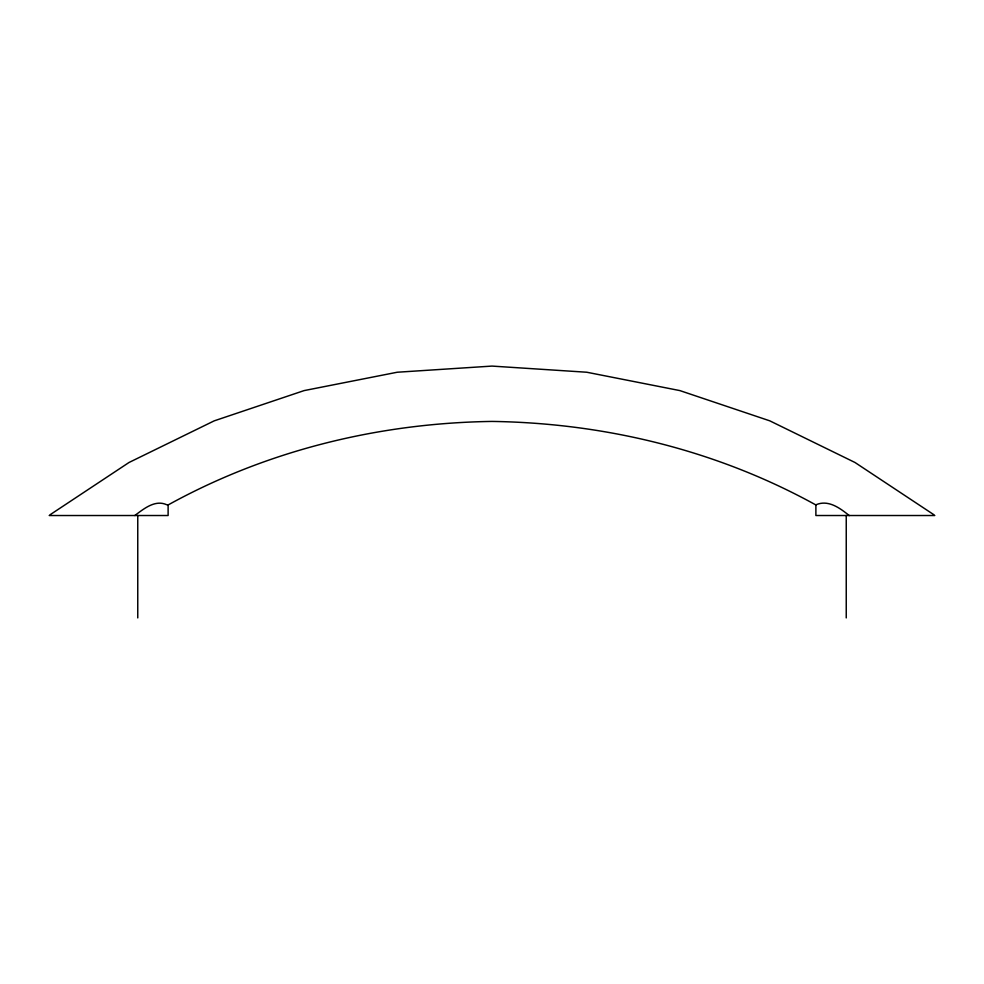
<?xml version="1.0" encoding="UTF-8"?>
<svg xmlns="http://www.w3.org/2000/svg" width="984" height="984" viewBox="0 0 984 984"><rect width="100%" height="100%" fill="white"/><g stroke="black" fill="none" stroke-linecap="round" stroke-linejoin="round"><path stroke-width="1.48" d="M134.808 515.518C143.676 508.949 154.931 499.466 166.542 504.669L168.116 504.952L168.116 515.518L49.2 515.53M50.061 514.767L129.027 462.48L214.192 420.857L304.105 390.599L397.241 372.235L492 366.085L586.759 372.235L679.895 390.599L769.808 420.844L854.973 462.48L933.939 514.767M168.116 504.952C267.193 450.254 379.074 423.058 492 421.423C604.926 423.058 716.807 450.254 815.884 504.952L816.56 504.546C828.639 499.688 839.992 508.138 849.192 515.518L849.463 515.518M934.8 515.518L815.884 515.518L815.884 504.952M846.24 515.518L846.24 617.915M137.76 515.518L137.76 617.915"/></g></svg>
